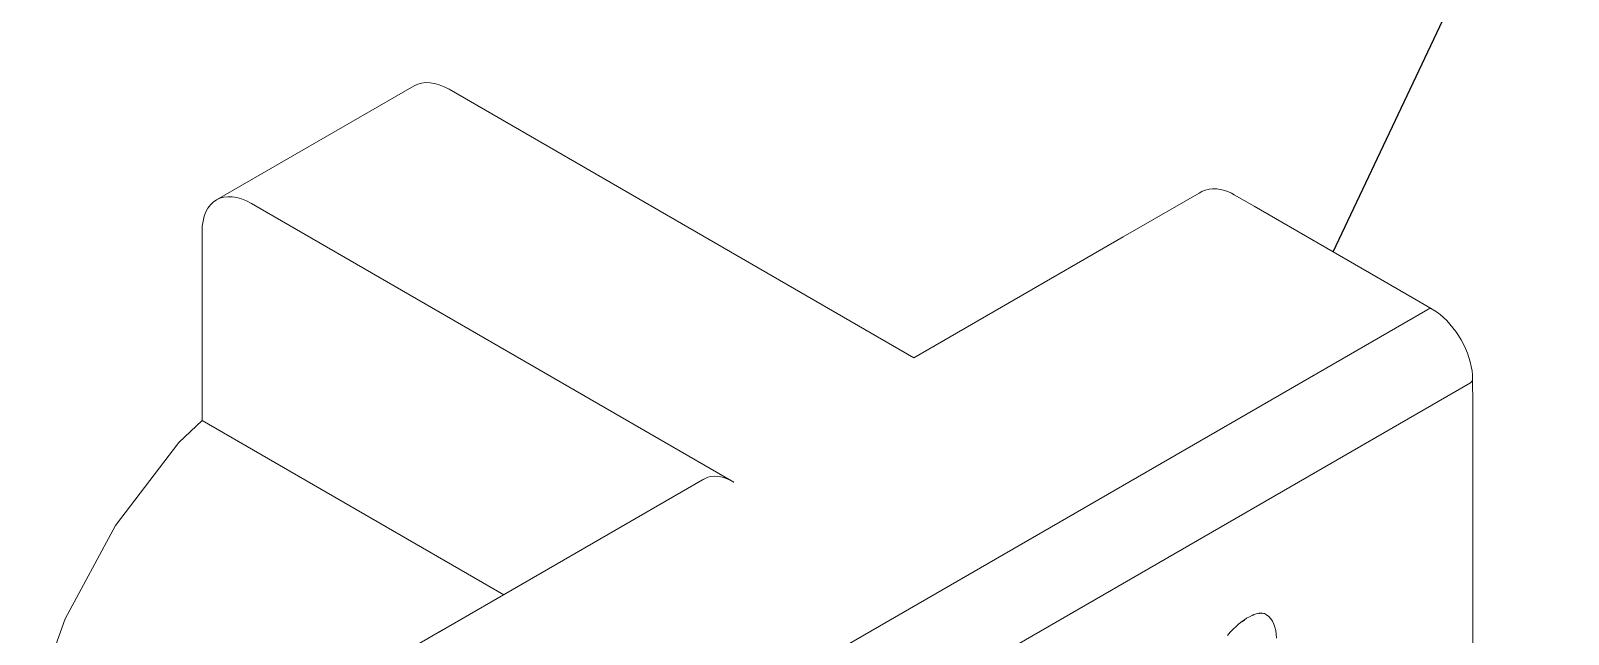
# Model space of a CAD drawing. Header units: inches. Extents: x 0 to 1256, y -61 to 0.
# Drawn here: x 643.25 to 662, y -32.4 to -25.04 of the extents above; entities that cross this region are included whole.
import ezdxf

# ---------------------------------------------------------------- set-up
doc = ezdxf.new("R2010")
doc.units = ezdxf.units.IN
doc.header["$LTSCALE"] = 2
doc.header["$MEASUREMENT"] = 0

msp = doc.modelspace()

# ---------------------------------------------------------------- linework, layer by layer
at = {"linetype": 'Continuous', "lineweight": 0, "extrusion": (8.89617e-17, 0.816497, 0.57735)}
for p, q in [((645.5121, -27.10333), (647.92191, -25.71203)), ((654.0181, -29.02791), (648.3479, -25.75423)), ((657.52788, -27.00149), (657.53711, -26.99758)), ((657.53711, -26.99758), (657.57075, -26.98361)), ((657.57075, -26.98361), (657.60672, -26.97447)), ((657.60672, -26.97447), (657.62002, -26.97176)), ((657.62002, -26.97176), (657.65787, -26.96753)), ((657.65787, -26.96753), (657.69753, -26.96821)), ((657.69753, -26.96821), (657.71042, -26.96846)), ((657.71042, -26.96846), (657.75116, -26.97396)), ((657.75116, -26.97396), (657.79311, -26.98426)), ((657.80456, -26.98725), (657.79311, -26.98426)), ((657.80456, -26.98725), (657.8468, -27.00208)), ((645.93809, -27.14553), (651.82151, -30.54232)), ((656.57073, -27.55415), (657.49768, -27.01892)), ((657.49768, -27.01892), (657.52788, -27.00149)), ((657.8468, -27.00208), (657.88959, -27.02144)), ((657.92186, -27.03888), (657.88959, -27.02144)), ((657.92186, -27.03888), (658.16727, -27.18014)), ((658.16727, -27.18014), (660.09512, -28.29319)), ((645.33564, -29.79182), (645.33564, -27.49336)), ((654.0181, -29.02791), (656.57073, -27.55415)), ((660.34016, -28.43508), (660.09512, -28.29319)), ((650.09737, -34.32036), (660.28742, -28.43713)), ((660.28742, -28.43713), (660.29937, -28.43144)), ((660.29937, -28.43144), (660.31096, -28.42832)), ((660.31096, -28.42832), (660.32184, -28.42791)), ((660.32184, -28.42791), (660.33167, -28.43018)), ((660.34016, -28.43508), (660.35074, -28.44131)), ((660.35074, -28.44131), (660.39297, -28.46885)), ((660.39297, -28.46885), (660.43481, -28.50035)), ((660.43481, -28.50035), (660.47594, -28.53554)), ((660.47594, -28.53554), (660.51608, -28.57421)), ((660.51608, -28.57421), (660.55491, -28.61608)), ((660.55491, -28.61608), (660.59214, -28.66076)), ((660.59214, -28.66076), (660.62751, -28.708)), ((660.62751, -28.708), (660.66075, -28.75742)), ((660.66075, -28.75742), (660.69163, -28.80868)), ((660.69163, -28.80868), (660.71989, -28.86135)), ((660.71989, -28.86135), (660.74535, -28.91508)), ((660.74535, -28.91508), (660.76781, -28.96945)), ((660.78711, -29.02408), (660.76781, -28.96945)), ((660.8031, -29.07857), (660.78711, -29.02408)), ((660.8031, -29.07857), (660.81565, -29.13247)), ((660.81565, -29.13247), (660.82468, -29.18542)), ((660.82468, -29.18542), (660.83012, -29.23702)), ((660.83012, -29.23702), (660.83195, -29.28689)), ((650.61375, -35.21477), (660.8038, -29.33154)), ((660.8038, -29.33154), (660.81471, -29.32403)), ((660.81471, -29.32403), (660.82321, -29.31555)), ((660.82321, -29.31555), (660.829, -29.30634)), ((660.829, -29.30634), (660.83195, -29.29669)), ((660.83195, -29.28689), (660.83231, -29.58749)), ((660.83195, -29.29669), (660.83195, -29.28689)), ((660.83195, -29.29669), (660.83231, -29.58749)), ((660.83231, -41.4209), (660.83231, -29.58749)), ((645.33564, -29.79182), (645.0519, -30.05996)), ((649.0153, -31.91628), (645.33564, -29.79182)), ((645.0519, -30.05996), (644.2824, -31.07378)), ((648.23393, -32.3674), (651.441, -30.5158)), ((648.26483, -32.34957), (651.47241, -30.49767)), ((651.47241, -30.49767), (651.441, -30.5158)), ((651.50641, -30.48426), (651.47241, -30.49767)), ((651.54276, -30.47574), (651.50641, -30.48426)), ((651.58115, -30.47208), (651.54276, -30.47574)), ((651.62134, -30.47338), (651.58115, -30.47208)), ((651.66299, -30.47958), (651.62134, -30.47338)), ((651.70582, -30.49067), (651.66299, -30.47958)), ((651.74952, -30.50658), (651.70582, -30.49067)), ((651.79374, -30.52715), (651.74952, -30.50658)), ((651.82151, -30.54232), (651.79374, -30.52715)), ((644.2824, -31.07378), (643.66679, -32.20933)), ((643.66679, -32.20933), (643.24701, -33.38921)), ((658.0186, -32.24313), (657.98212, -32.27231)), ((658.07542, -32.20453), (658.0485, -32.22168)), ((658.11126, -32.18455), (658.07542, -32.20453)), ((658.11126, -32.18455), (658.14698, -32.16748)), ((658.16948, -32.15856), (658.19311, -32.15114)), ((658.22637, -32.14355), (658.19311, -32.15114)), ((658.26236, -32.14132), (658.23272, -32.14266)), ((658.26474, -32.14145), (658.28478, -32.14469)), ((658.29367, -32.14775), (658.28478, -32.14469)), ((658.31852, -32.16207), (658.29367, -32.14775)), ((658.34533, -32.1841), (658.31852, -32.16207)), ((658.34533, -32.1841), (658.36915, -32.21043)), ((658.36915, -32.21043), (658.38979, -32.2409)), ((658.38979, -32.2409), (658.40709, -32.27525)), ((647.33783, -32.88471), (648.26483, -32.34957)), ((657.87677, -32.37451), (657.84358, -32.41295)), ((657.91103, -32.33813), (657.87677, -32.37451)), ((657.9462, -32.30401), (657.91103, -32.33813)), ((657.98212, -32.27231), (657.9462, -32.30401)), ((658.40709, -32.27525), (658.42091, -32.31321)), ((658.42091, -32.31321), (658.43114, -32.35447)), ((658.43114, -32.35447), (658.43769, -32.3987)), ((658.43769, -32.3987), (658.44053, -32.44558))]:
    msp.add_line(p, q, dxfattribs=at)
for p, q in [((658.0186, -32.24313), (658.0485, -32.22168)), ((658.14698, -32.16748), (658.16948, -32.15856)), ((658.22637, -32.14355), (658.23272, -32.14266)), ((658.26236, -32.14132), (658.26474, -32.14145))]:
    msp.add_line(p, q)
at = {"elevation": 0}
msp.add_lwpolyline([(659.1312, -27.73667), (663.5, -18.5), (667.5, -18.5)], dxfattribs=at)
at = {"linetype": 'Continuous', "lineweight": 0}
msp.add_ellipse((648.3479, -26.44988), major_axis=(-0.426, 0.73785), ratio=0.57735027, start_param=-0.78539816, end_param=0, dxfattribs=at)
at = {"linetype": 'Continuous', "lineweight": 0, "extrusion": (-5.92297e-17, 1.85856e-16, -1)}
msp.add_ellipse((645.93809, -27.84118), major_axis=(-0.426, 0.73785), ratio=0.57735027, start_param=-0.78539816, end_param=0.78539816, dxfattribs=at)

doc.saveas('drawing.dxf')
